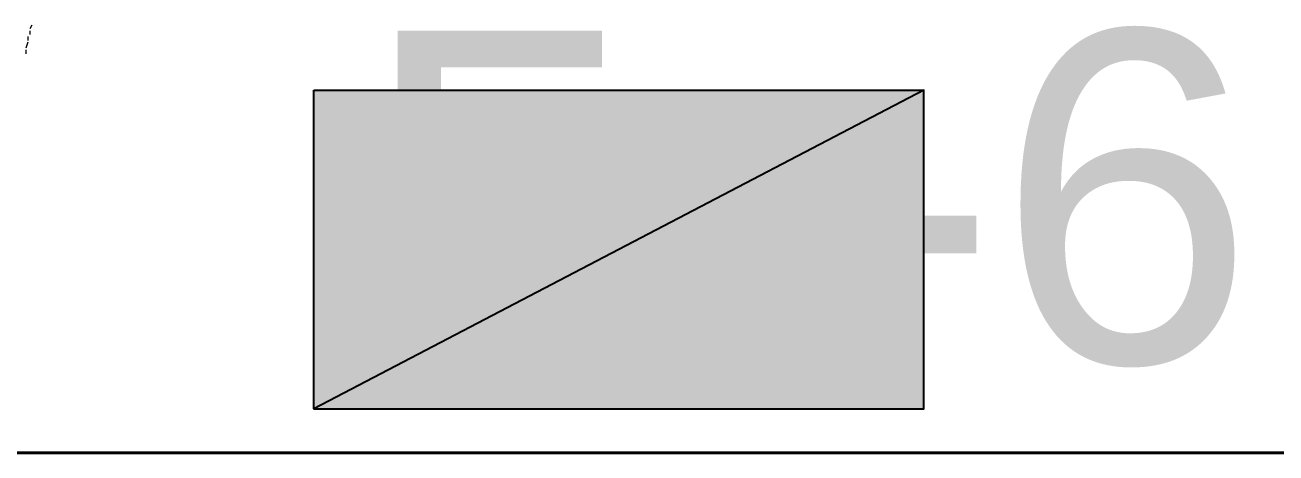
# Model space of a CAD drawing. Extents: x 8 to 21351, y 0 to 420.
# Drawn here: x 15670.34 to 15684.14, y 195.81 to 200.53 of the extents above; entities that cross this region are included whole.
import ezdxf

# ---------------------------------------------------------------- set-up
doc = ezdxf.new("R2010")
doc.units = 0
doc.styles.add('TEYPDFCAD_TEXT', font='arial.ttf')

msp = doc.modelspace()

# ---------------------------------------------------------------- hatches: boundary and pattern name
at = {"true_color": 0xffffff}
h = msp.add_hatch(color=0, dxfattribs=at)
h.paths.add_polyline_path([(15673.522, 199.813), (15680.253, 199.813), (15673.522, 196.3)])
h.paths.add_polyline_path([(15680.253, 199.813), (15673.522, 196.3), (15680.253, 196.3)])

# ---------------------------------------------------------------- linework, layer by layer
at = {"color": 7, "lineweight": 5}
for p, q in [((15670.411, 200.533), (15670.39, 200.491)), ((15670.39, 200.47), (15670.39, 200.427)), ((15670.369, 200.343), (15670.347, 200.279)), ((15670.369, 200.406), (15670.369, 200.364)), ((15670.347, 200.258), (15670.347, 200.215))]:
    msp.add_line(p, q, dxfattribs=at)
at = {"color": 0, "lineweight": 0, "true_color": 0xffffff}
msp.add_line((15673.522, 196.3), (15680.253, 196.3), dxfattribs=at)
at = {"color": 7, "lineweight": 40}
msp.add_line((15690.752, 195.813), (15663.257, 195.813), dxfattribs=at)
at = {"color": 0, "true_color": 0xffffff}
for points in [[(15673.522, 199.813), (15680.253, 199.813), (15673.522, 196.3)], [(15680.253, 199.813), (15673.522, 196.3), (15680.253, 196.3)]]:
    msp.add_lwpolyline(points, close=True, dxfattribs=at)

# ---------------------------------------------------------------- texts
at = {"color": 7, "style": 'TEYPDFCAD_TEXT'}
msp.add_text('Гс-6', height=3.6618, dxfattribs=at).set_placement((15674.03, 196.808))

doc.saveas('drawing.dxf')
